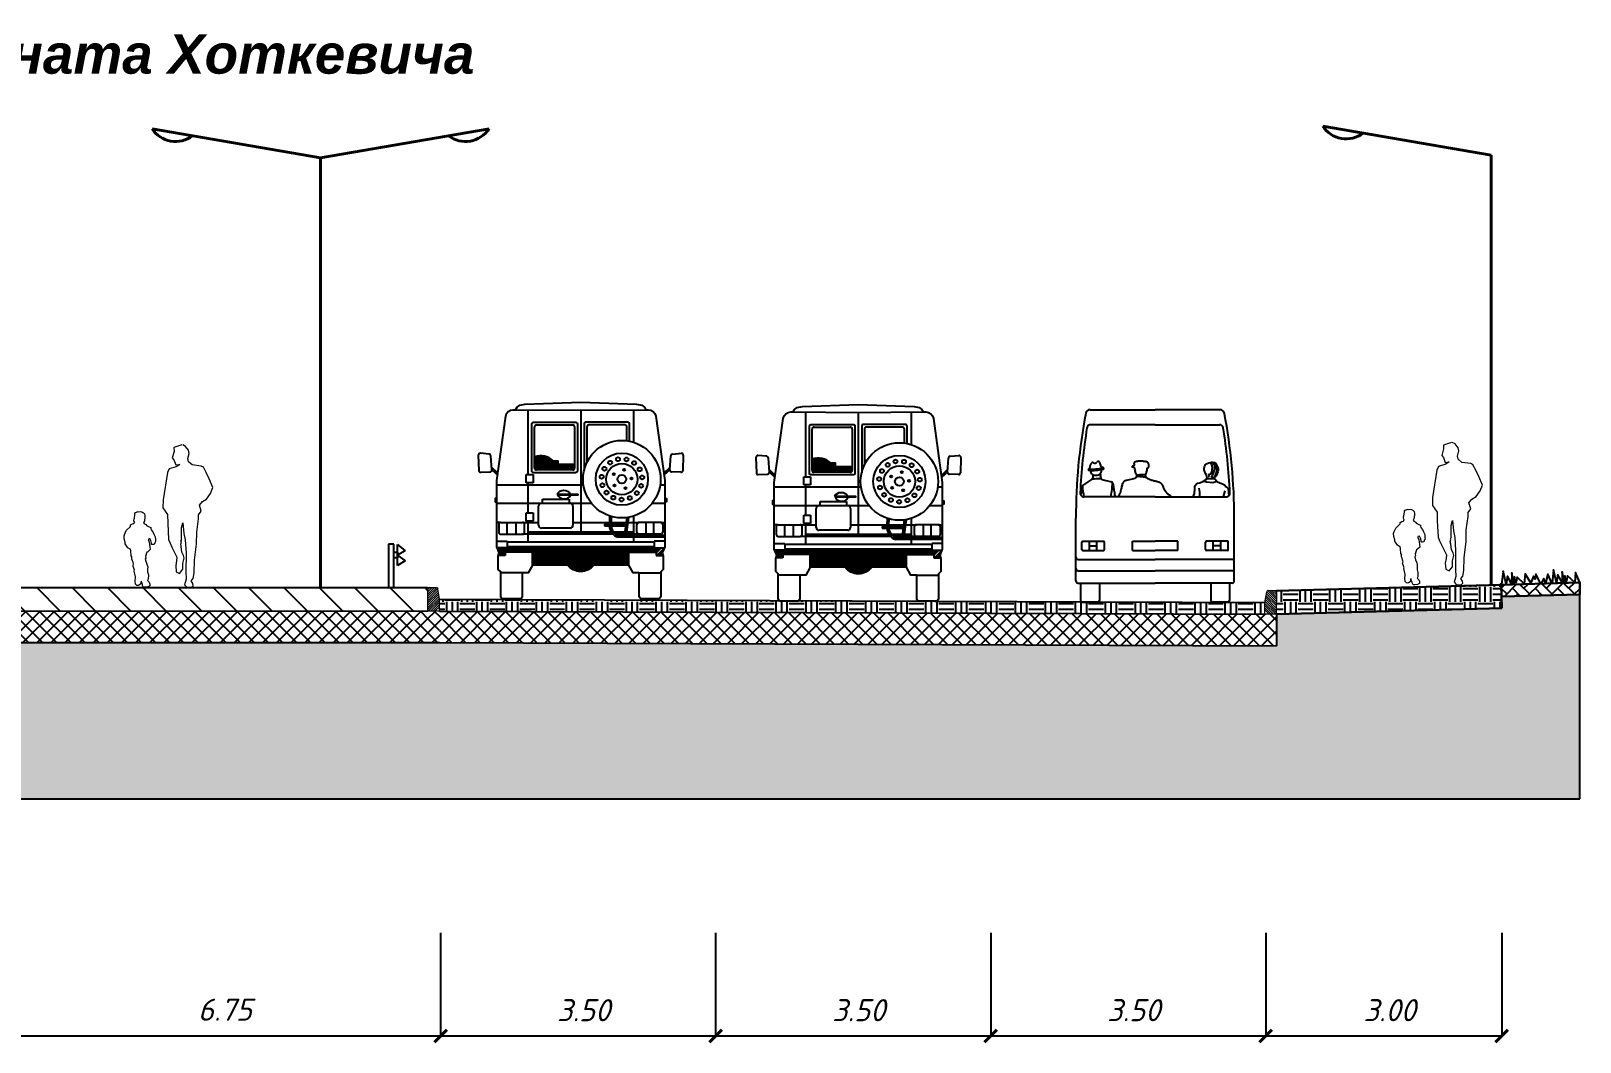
# Model space of a CAD drawing. Header units: metres. Extents: x 34785 to 38791, y 49888 to 55971.
# Drawn here: x 37837.18 to 37856.89, y 51715.33 to 51728.19 of the extents above; entities that cross this region are included whole.
import ezdxf

# ---------------------------------------------------------------- set-up
doc = ezdxf.new("R2010")
doc.units = ezdxf.units.M
doc.linetypes.add('DGN4', pattern=[96.18704, 48.09352, -24.04676, 0, -24.04676])
for name, color, linetype, lineweight in [('12000000', 251, 'Continuous', 0), ('_pk', 7, 'Continuous', 30), ('ГЕНПЛАН ПЛОЩІ', 7, 'Continuous', 0), ('Слой 1', 250, 'Continuous', 0)]:
    doc.layers.add(name, color=color, linetype=linetype, lineweight=lineweight)
doc.layers.add('штрих', color=7, linetype='Continuous', lineweight=0, true_color=0x000000)
doc.styles.add('Bm431', font='bm431i.ttf')
doc.styles.add('Строитель 001', font='isocpeur.ttf', dxfattribs={"height": 2})
pattern_1 = [(45, (37391.15477, 51865.9227), (-0.08980256, 0.08980256), []), (135, (37391.15477, 51865.9227), (-0.08980256, -0.08980256), [])]
pattern_2 = [(0, (37391.15477, 51865.9227), (0.1905, 0.1905), [0.1905, -0.1905]), (0, (37391.15477, 51865.99413), (0.1905, 0.1905), [0.1905, -0.1905]), (0, (37391.15477, 51866.06557), (0.1905, 0.1905), [0.1905, -0.1905]), (90, (37391.17858, 51866.08938), (-0.1905, 0.1905), [0.1905, -0.1905]), (90, (37391.25002, 51866.08938), (-0.1905, 0.1905), [0.1905, -0.1905]), (90, (37391.32146, 51866.08938), (-0.1905, 0.1905), [0.1905, -0.1905])]

# ---------------------------------------------------------------- blocks, each defined once
blk = doc.blocks.new('1')
at = {"layer": 'ГЕНПЛАН ПЛОЩІ', "color": 7, "linetype": 'Continuous', "lineweight": 0}
blk.add_line((4178.65, -713.94), (4178.65, -713.54), dxfattribs=at)
at = {"layer": 'ГЕНПЛАН ПЛОЩІ', "color": 7, "linetype": 'Continuous', "lineweight": 0, "flags": 128}
for points in [[(4178.65, -713.54), (4178.65, -713.4), (4178.65, -713.12), (4178.65, -712.84), (4178.65, -712.56), (4178.65, -712.44)], [(4177.15, -713.94), (4177.26, -713.94), (4177.55, -713.94), (4177.83, -713.94), (4178.11, -713.94), (4178.65, -713.94)]]:
    blk.add_lwpolyline(points, dxfattribs=at)
at = {"layer": 'Слой 1', "color": 7, "linetype": 'Continuous', "lineweight": 0}
for p, q in [((4177.15, -713.94), (4177.15, -710.94)), ((4177.15, -710.94), (4178.22, -710.94)), ((4178.28, -710.94), (4177.15, -712.08)), ((4178, -710.94), (4177.15, -711.79)), ((4177.72, -710.94), (4177.15, -711.51)), ((4177.43, -710.94), (4177.15, -711.23)), ((4178.42, -711.09), (4177.15, -712.36)), ((4178.46, -711.33), (4177.15, -712.64)), ((4178.5, -711.58), (4177.15, -712.92)), ((4178.65, -712.44), (4178.42, -711.11)), ((4178.54, -711.82), (4177.15, -713.21)), ((4178.58, -712.06), (4177.15, -713.49)), ((4178.63, -712.3), (4177.15, -713.77)), ((4178.65, -712.56), (4177.26, -713.94)), ((4178.65, -712.84), (4177.55, -713.94)), ((4178.65, -713.12), (4177.83, -713.94)), ((4178.65, -713.4), (4178.11, -713.94))]:
    blk.add_line(p, q, dxfattribs=at)
at = {"layer": 'Слой 1', "color": 7, "linetype": 'Continuous', "lineweight": 0, "extrusion": (0, 0, -1)}
blk.add_arc((-4178.22, -711.14), 0.2, 90, 170.1128, dxfattribs=at)
blk = doc.blocks.new('23ук_2')
at = {"layer": '12000000', "color": 0, "linetype": 'Continuous', "lineweight": -2, "ltscale": 100}
for p, q in [((-0.0654, 0.1563), (-0.0618, 0.1581)), ((-0.0607, 0.1581), (-0.0505, 0.1547)), ((-0.07, 0.1473), (-0.0693, 0.1513)), ((-0.0684, 0.1409), (-0.07, 0.1473)), ((-0.0693, 0.1513), (-0.0654, 0.1563)), ((-0.0693, 0.1368), (-0.0684, 0.1409)), ((-0.0505, 0.139), (-0.0529, 0.1328)), ((-0.0505, 0.1547), (-0.0508, 0.1499)), ((-0.0508, 0.1499), (-0.0486, 0.1415)), ((-0.0486, 0.1415), (-0.0505, 0.139)), ((-0.0957, 0.115), (-0.0916, 0.123)), ((-0.0916, 0.123), (-0.0881, 0.1299)), ((-0.0881, 0.1299), (-0.0852, 0.1313)), ((-0.0852, 0.1313), (-0.0738, 0.1328)), ((-0.0738, 0.1328), (-0.0693, 0.1368)), ((-0.0529, 0.1328), (-0.058, 0.1333)), ((-0.058, 0.1333), (-0.0534, 0.1304)), ((-0.0534, 0.1304), (-0.0444, 0.1275)), ((-0.0444, 0.1275), (-0.0423, 0.1231)), ((-0.0423, 0.1231), (-0.0368, 0.0883)), ((-0.1002, 0.1038), (-0.0957, 0.115)), ((-0.0973, 0.0964), (-0.1002, 0.1038)), ((-0.092, 0.0892), (-0.0973, 0.0964)), ((-0.0868, 0.086), (-0.092, 0.0892)), ((-0.083, 0.0813), (-0.0868, 0.086)), ((-0.0855, 0.0738), (-0.083, 0.0813)), ((-0.0368, 0.0883), (-0.0366, 0.078)), ((-0.0818, 0.0692), (-0.0855, 0.0738)), ((-0.0818, 0.064), (-0.0818, 0.0692)), ((-0.0796, 0.047), (-0.0818, 0.064)), ((-0.0425, 0.0695), (-0.0427, 0.0586)), ((-0.0366, 0.078), (-0.0425, 0.0695)), ((-0.0132, 0.0703), (-0.0138, 0.0677)), ((-0.0138, 0.0677), (-0.0138, 0.0661)), ((-0.0138, 0.0661), (-0.0137, 0.065)), ((-0.0137, 0.065), (-0.0135, 0.0641)), ((-0.0135, 0.0641), (-0.0133, 0.0632)), ((-0.0133, 0.0632), (-0.013, 0.0611)), ((-0.0118, 0.0718), (-0.0132, 0.0703)), ((-0.013, 0.0611), (-0.0119, 0.0591)), ((-0.0109, 0.0723), (-0.0118, 0.0718)), ((-0.0099, 0.0728), (-0.0109, 0.0723)), ((-0.0081, 0.0733), (-0.0099, 0.0728)), ((-0.0062, 0.0729), (-0.0081, 0.0733)), ((-0.0045, 0.0733), (-0.0062, 0.0729)), ((-0.0045, 0.0729), (-0.0045, 0.0733)), ((-0.0017, 0.0722), (-0.0045, 0.0729)), ((-0.001, 0.0707), (-0.0017, 0.0722)), ((-0.0008, 0.0697), (-0.001, 0.0707)), ((-0.0003, 0.0644), (-0.0008, 0.0697)), ((-0.0007, 0.06), (-0.0001, 0.0604)), ((0.0002, 0.0582), (-0.0007, 0.06)), ((0.0001, 0.064), (-0.0003, 0.0644)), ((-0.0001, 0.0604), (0.0004, 0.0624)), ((0.0004, 0.0624), (0.0001, 0.064)), ((-0.0793, 0.032), (-0.0796, 0.047)), ((-0.0634, 0.0455), (-0.065, 0.0372)), ((-0.062, 0.0589), (-0.0634, 0.0455)), ((-0.0604, 0.0526), (-0.062, 0.0589)), ((-0.0602, 0.037), (-0.0604, 0.0526)), ((-0.0427, 0.0586), (-0.0437, 0.0377)), ((-0.0269, 0.041), (-0.027, 0.0374)), ((-0.025, 0.0445), (-0.0269, 0.041)), ((-0.0237, 0.0474), (-0.025, 0.0445)), ((-0.0218, 0.05), (-0.0237, 0.0474)), ((-0.0214, 0.0517), (-0.0218, 0.05)), ((-0.0213, 0.0531), (-0.0214, 0.0517)), ((-0.0192, 0.0539), (-0.0213, 0.0531)), ((-0.0157, 0.0554), (-0.0192, 0.0539)), ((-0.0154, 0.0568), (-0.0157, 0.0554)), ((-0.013, 0.0578), (-0.0154, 0.0568)), ((-0.0119, 0.0591), (-0.013, 0.0578)), ((0.0022, 0.0577), (0.0002, 0.0582)), ((0.0045, 0.0565), (0.0022, 0.0577)), ((0.0047, 0.0544), (0.0045, 0.0565)), ((0.01, 0.0491), (0.0047, 0.0544)), ((0.012, 0.0448), (0.01, 0.0491)), ((0.0128, 0.0423), (0.012, 0.0448)), ((0.0125, 0.0384), (0.0128, 0.0423)), ((-0.0768, 0.0114), (-0.0793, 0.032)), ((-0.065, 0.0372), (-0.0661, 0.0206)), ((-0.0661, 0.0206), (-0.066, -0.0036)), ((-0.063, 0.0176), (-0.0606, 0.0215)), ((-0.0606, 0.0215), (-0.0599, 0.0288)), ((-0.0594, 0.0356), (-0.0602, 0.037)), ((-0.0601, 0.0343), (-0.0594, 0.0356)), ((-0.0593, 0.0318), (-0.0601, 0.0343)), ((-0.0599, 0.0288), (-0.0593, 0.0318)), ((-0.0479, 0.0278), (-0.0545, 0.0151)), ((-0.0457, 0.033), (-0.0479, 0.0278)), ((-0.0437, 0.0377), (-0.0457, 0.033)), ((-0.027, 0.0374), (-0.0272, 0.0354)), ((-0.0272, 0.0354), (-0.0262, 0.0337)), ((-0.0262, 0.0337), (-0.0254, 0.0316)), ((-0.0254, 0.0316), (-0.0239, 0.0313)), ((-0.0239, 0.0313), (-0.0231, 0.0314)), ((-0.0231, 0.0314), (-0.0222, 0.0315)), ((-0.0222, 0.0315), (-0.022, 0.0333)), ((-0.022, 0.0333), (-0.0213, 0.0363)), ((-0.0213, 0.0363), (-0.0202, 0.039)), ((-0.0199, 0.0284), (-0.0205, 0.0249)), ((-0.0205, 0.0249), (-0.0176, 0.0222)), ((-0.0202, 0.039), (-0.0181, 0.0383)), ((-0.0195, 0.0316), (-0.0199, 0.0284)), ((-0.0192, 0.0343), (-0.0195, 0.0316)), ((-0.0181, 0.0372), (-0.0192, 0.0343)), ((-0.0181, 0.0383), (-0.0181, 0.0372)), ((-0.0176, 0.0222), (-0.0163, 0.0217)), ((-0.0163, 0.0217), (-0.0144, 0.0161)), ((0.0036, 0.0169), (0.0042, 0.0228)), ((0.0042, 0.0228), (0.0046, 0.0257)), ((0.0046, 0.0257), (0.0051, 0.0253)), ((0.0051, 0.0253), (0.0079, 0.0273)), ((0.0079, 0.0273), (0.0112, 0.0324)), ((0.0112, 0.0324), (0.0114, 0.0344)), ((0.0114, 0.0344), (0.0125, 0.0384)), ((-0.0763, -0.0048), (-0.0768, 0.0114)), ((-0.0636, 0.0142), (-0.063, 0.0176)), ((-0.0621, 0.0073), (-0.0636, 0.0142)), ((-0.062, 0.0043), (-0.0621, 0.0073)), ((-0.062, 0), (-0.062, 0.0043)), ((-0.0545, 0.0151), (-0.054, 0.0104)), ((-0.054, 0.0104), (-0.0529, 0.0046)), ((-0.0529, 0.0046), (-0.0534, -0.0032)), ((-0.0165, 0.0049), (-0.0173, 0.0029)), ((-0.0173, 0.0029), (-0.017, 0)), ((-0.017, 0), (-0.017, -0.004)), ((-0.0152, 0.0089), (-0.0165, 0.0049)), ((-0.0141, 0.0126), (-0.0152, 0.0089)), ((-0.0144, 0.0161), (-0.0149, 0.0142)), ((-0.0149, 0.0142), (-0.0141, 0.0126)), ((-0.0004, -0.0013), (0.0004, 0.0013)), ((0.0004, 0.0013), (0.0012, 0.0033)), ((0.0009, 0.0062), (0.0014, 0.0088)), ((0.0014, 0.0046), (0.0009, 0.0062)), ((0.0012, 0.0033), (0.0014, 0.0046)), ((0.0014, 0.0088), (0.002, 0.0107)), ((0.002, 0.0107), (0.003, 0.0126)), ((0.003, 0.0155), (0.0036, 0.0169)), ((0.003, 0.0126), (0.003, 0.0155)), ((-0.0751, -0.012), (-0.0763, -0.0048)), ((-0.0752, -0.021), (-0.0747, -0.0183)), ((-0.0726, -0.015), (-0.0751, -0.012)), ((-0.0747, -0.0183), (-0.0726, -0.015)), ((-0.066, -0.0036), (-0.0663, -0.0126)), ((-0.0663, -0.0126), (-0.0643, -0.0198)), ((-0.0579, -0.0053), (-0.062, 0)), ((-0.0534, -0.0032), (-0.0579, -0.0053)), ((-0.0191, -0.0167), (-0.0199, -0.019)), ((-0.0199, -0.019), (-0.0199, -0.0214)), ((-0.017, -0.0144), (-0.0191, -0.0167)), ((-0.017, -0.004), (-0.0181, -0.0073)), ((-0.0181, -0.0073), (-0.0178, -0.0128)), ((-0.0178, -0.0128), (-0.017, -0.0144)), ((-0.0108, -0.0196), (-0.0096, -0.0171)), ((-0.0108, -0.0206), (-0.0108, -0.0196)), ((-0.0096, -0.0171), (-0.009, -0.0151)), ((-0.009, -0.0151), (-0.0087, -0.0172)), ((-0.0087, -0.0172), (-0.0081, -0.0191)), ((-0.0081, -0.0191), (-0.0061, -0.0203)), ((-0.0036, -0.0207), (-0.0018, -0.019)), ((-0.0018, -0.0099), (-0.0001, -0.0024)), ((-0.0014, -0.0155), (-0.0018, -0.0099)), ((-0.0018, -0.019), (-0.0014, -0.0155)), ((-0.0001, -0.0024), (-0.0004, -0.0013)), ((-0.0732, -0.0229), (-0.0752, -0.021)), ((-0.067, -0.023), (-0.0732, -0.0229)), ((-0.0643, -0.0198), (-0.067, -0.023)), ((-0.0199, -0.0214), (-0.0176, -0.0225)), ((-0.0176, -0.0225), (-0.0143, -0.023)), ((-0.0143, -0.023), (-0.012, -0.023)), ((-0.012, -0.023), (-0.0114, -0.0223)), ((-0.0114, -0.0223), (-0.0108, -0.0206)), ((-0.0061, -0.0203), (-0.005, -0.0209)), ((-0.005, -0.0209), (-0.0036, -0.0207))]:
    blk.add_line(p, q, dxfattribs=at)
blk = doc.blocks.new('A$C77907630')
for p, q in [((0.189, 2.55), (1.05, 2.55)), ((1.911, 2.55), (1.05, 2.55)), ((1.05, 2.35), (0.196, 2.35)), ((1.05, 2.35), (1.904, 2.35)), ((1.761, 1.843), (1.797, 1.856)), ((1.78, 1.853), (1.799, 1.818)), ((1.797, 1.856), (1.81, 1.854)), ((1.81, 1.854), (1.838, 1.85)), ((1.835, 1.84), (1.824, 1.856)), ((1.838, 1.85), (1.855, 1.835)), ((0.187, 1.776), (0.196, 1.823)), ((0.228, 1.663), (0.222, 1.637)), ((0.334, 1.796), (0.317, 1.848)), ((0.324, 1.671), (0.332, 1.641)), ((1.701, 1.751), (1.702, 1.772)), ((1.705, 1.741), (1.701, 1.751)), ((1.702, 1.772), (1.707, 1.791)), ((1.719, 1.704), (1.705, 1.741)), ((1.707, 1.791), (1.712, 1.814)), ((1.712, 1.814), (1.72, 1.825)), ((1.731, 1.68), (1.719, 1.704)), ((1.72, 1.825), (1.726, 1.831)), ((1.725, 1.626), (1.739, 1.646)), ((1.726, 1.831), (1.741, 1.837)), ((1.738, 1.664), (1.731, 1.68)), ((1.739, 1.646), (1.738, 1.664)), ((1.741, 1.837), (1.761, 1.843)), ((1.753, 1.669), (1.761, 1.67)), ((1.786, 1.696), (1.754, 1.684)), ((1.761, 1.67), (1.771, 1.68)), ((1.771, 1.68), (1.771, 1.683)), ((1.796, 1.717), (1.786, 1.696)), ((1.793, 1.658), (1.81, 1.679)), ((1.803, 1.756), (1.796, 1.717)), ((1.799, 1.818), (1.806, 1.787)), ((1.806, 1.787), (1.803, 1.756)), ((1.81, 1.679), (1.826, 1.709)), ((1.811, 1.839), (1.847, 1.805)), ((1.813, 1.649), (1.813, 1.662)), ((1.822, 1.658), (1.813, 1.649)), ((1.827, 1.641), (1.822, 1.658)), ((1.826, 1.709), (1.834, 1.737)), ((1.831, 1.649), (1.826, 1.643)), ((1.826, 1.643), (1.84, 1.633)), ((1.843, 1.667), (1.827, 1.641)), ((1.851, 1.661), (1.831, 1.649)), ((1.834, 1.737), (1.841, 1.777)), ((1.84, 1.81), (1.835, 1.84)), ((1.841, 1.777), (1.84, 1.81)), ((1.856, 1.703), (1.843, 1.667)), ((1.847, 1.805), (1.86, 1.776)), ((1.861, 1.673), (1.851, 1.661)), ((1.855, 1.835), (1.87, 1.81)), ((1.862, 1.74), (1.856, 1.703)), ((1.86, 1.776), (1.862, 1.74)), ((1.875, 1.703), (1.861, 1.673)), ((1.87, 1.81), (1.876, 1.794)), ((1.884, 1.727), (1.875, 1.703)), ((1.876, 1.794), (1.885, 1.766)), ((1.885, 1.743), (1.884, 1.727)), ((1.885, 1.766), (1.885, 1.743)), ((0.092, 1.546), (0.212, 1.624)), ((0.346, 1.626), (0.474, 1.594)), ((1.556, 1.395), (1.574, 1.44)), ((1.574, 1.44), (1.577, 1.495)), ((1.576, 1.542), (1.606, 1.574)), ((1.577, 1.495), (1.576, 1.542)), ((1.606, 1.574), (1.618, 1.575)), ((1.618, 1.575), (1.644, 1.581)), ((1.642, 1.457), (1.635, 1.51)), ((1.644, 1.394), (1.642, 1.457)), ((1.644, 1.581), (1.661, 1.587)), ((1.661, 1.587), (1.686, 1.596)), ((1.686, 1.596), (1.705, 1.61)), ((1.702, 1.604), (1.733, 1.592)), ((1.705, 1.61), (1.725, 1.626)), ((1.733, 1.592), (1.816, 1.583)), ((1.743, 1.635), (1.745, 1.639)), ((1.745, 1.639), (1.829, 1.637)), ((1.816, 1.583), (1.871, 1.601)), ((1.84, 1.633), (1.85, 1.625)), ((1.85, 1.625), (1.86, 1.611)), ((1.86, 1.611), (1.879, 1.593)), ((1.879, 1.593), (1.907, 1.581)), ((1.907, 1.581), (1.943, 1.566)), ((1.943, 1.566), (1.971, 1.552)), ((1.958, 1.396), (1.98, 1.475)), ((1.971, 1.552), (1.979, 1.537)), ((1.979, 1.537), (1.998, 1.528)), ((1.998, 1.528), (2.019, 1.503)), ((2.019, 1.503), (2.023, 1.458)), ((2.023, 1.458), (2.026, 1.409)), ((1.05, 1.395), (0.108, 1.395)), ((1.05, 1.395), (1.992, 1.395)), ((1.992, 1.405), (1.992, 1.395)), ((0, 0.28), (0, 1.111)), ((2.1, 0.28), (2.1, 1.111)), ((0.08, 0.695), (0.08, 0.795)), ((0.09, 0.805), (0.37, 0.805)), ((0.09, 0.685), (0.37, 0.685)), ((0.18, 0.685), (0.18, 0.805)), ((0.18, 0.745), (0.28, 0.745)), ((0.28, 0.685), (0.28, 0.805)), ((0.38, 0.695), (0.38, 0.795)), ((0.75, 0.805), (1.05, 0.805)), ((0.75, 0.685), (0.75, 0.805)), ((0.75, 0.685), (1.05, 0.685)), ((1.35, 0.805), (1.05, 0.805)), ((1.35, 0.685), (1.05, 0.685)), ((1.35, 0.685), (1.35, 0.805)), ((1.72, 0.695), (1.72, 0.795)), ((2.01, 0.805), (1.73, 0.805)), ((2.01, 0.685), (1.73, 0.685)), ((1.82, 0.685), (1.82, 0.805)), ((1.92, 0.745), (1.82, 0.745)), ((1.92, 0.685), (1.92, 0.805)), ((2.02, 0.695), (2.02, 0.795)), ((0.03, 0.565), (1.05, 0.565)), ((0.03, 0.415), (1.05, 0.415)), ((2.07, 0.565), (1.05, 0.565)), ((2.07, 0.415), (1.05, 0.415)), ((0.03, 0.25), (1.05, 0.25)), ((0.063, 0.25), (0.063, 0.02)), ((0.313, 0.25), (0.313, 0.02)), ((2.07, 0.25), (1.05, 0.25)), ((1.787, 0.25), (1.787, 0.02)), ((2.037, 0.25), (2.037, 0.02)), ((0.083, 0), (0.293, 0)), ((2.017, 0), (1.807, 0))]:
    blk.add_line(p, q)
at = {"linetype": 'Continuous'}
for points in [[(1.265, 1.395), (1.265, 1.396), (1.26, 1.402), (1.255, 1.407), (1.249, 1.411), (1.243, 1.415), (1.237, 1.419), (1.23, 1.423), (1.223, 1.428), (1.216, 1.434), (1.208, 1.441), (1.2, 1.45), (1.192, 1.461), (1.183, 1.474), (1.174, 1.49), (1.165, 1.509), (1.162, 1.519), (1.16, 1.529), (1.156, 1.537), (1.153, 1.545), (1.149, 1.552), (1.145, 1.558), (1.14, 1.563), (1.136, 1.568), (1.13, 1.573), (1.125, 1.576), (1.119, 1.58), (1.113, 1.583), (1.107, 1.586), (1.1, 1.588), (1.093, 1.59), (1.086, 1.592), (1.078, 1.594), (1.07, 1.596), (1.062, 1.598), (1.054, 1.6), (1.045, 1.602), (1.036, 1.604), (1.027, 1.607), (1.017, 1.61), (1.008, 1.613), (0.998, 1.616), (0.987, 1.62), (0.977, 1.625), (0.966, 1.63), (0.955, 1.635), (0.944, 1.641), (0.932, 1.648), (0.923, 1.687), (0.927, 1.694), (0.931, 1.702), (0.935, 1.711), (0.938, 1.722), (0.941, 1.733), (0.943, 1.746), (0.945, 1.759), (0.945, 1.773), (0.952, 1.777), (0.957, 1.78), (0.962, 1.785), (0.965, 1.79), (0.967, 1.795), (0.969, 1.8), (0.969, 1.806), (0.969, 1.812), (0.969, 1.817), (0.968, 1.823), (0.966, 1.828), (0.964, 1.834), (0.962, 1.838), (0.96, 1.843), (0.958, 1.846), (0.955, 1.85), (0.95, 1.852), (0.944, 1.855), (0.939, 1.857), (0.933, 1.859), (0.928, 1.86), (0.923, 1.862), (0.918, 1.863), (0.914, 1.863), (0.909, 1.864), (0.904, 1.865), (0.9, 1.865), (0.895, 1.865), (0.89, 1.866), (0.886, 1.866), (0.881, 1.866), (0.876, 1.867), (0.87, 1.867), (0.864, 1.867), (0.858, 1.867), (0.851, 1.867), (0.845, 1.867), (0.838, 1.867), (0.832, 1.866), (0.825, 1.866), (0.818, 1.865), (0.812, 1.864), (0.805, 1.863), (0.799, 1.862), (0.793, 1.86), (0.787, 1.858), (0.782, 1.855), (0.777, 1.852), (0.773, 1.847), (0.771, 1.842), (0.77, 1.837), (0.77, 1.832), (0.771, 1.827), (0.772, 1.822), (0.773, 1.816), (0.773, 1.81), (0.771, 1.809), (0.769, 1.808), (0.767, 1.807), (0.765, 1.807), (0.762, 1.806), (0.76, 1.805), (0.758, 1.804), (0.755, 1.803), (0.753, 1.802), (0.751, 1.801), (0.75, 1.799), (0.748, 1.798), (0.747, 1.796), (0.746, 1.794), (0.746, 1.792), (0.746, 1.79), (0.774, 1.784), (0.777, 1.78), (0.778, 1.777), (0.778, 1.773), (0.778, 1.77), (0.777, 1.766), (0.778, 1.762), (0.78, 1.758), (0.785, 1.752), (0.783, 1.742), (0.782, 1.733), (0.784, 1.725), (0.786, 1.718), (0.789, 1.712), (0.792, 1.706), (0.796, 1.701), (0.8, 1.695), (0.807, 1.666), (0.807, 1.666)], [(0.807, 1.666), (0.807, 1.666), (0.807, 1.666), (0.804, 1.663), (0.801, 1.66), (0.798, 1.656), (0.796, 1.652), (0.793, 1.648), (0.791, 1.644), (0.787, 1.641), (0.783, 1.638), (0.671, 1.61), (0.666, 1.609), (0.661, 1.609), (0.656, 1.608), (0.652, 1.606), (0.648, 1.605), (0.645, 1.603), (0.642, 1.601), (0.639, 1.599), (0.636, 1.596), (0.633, 1.593), (0.63, 1.59), (0.627, 1.586), (0.624, 1.582), (0.621, 1.578), (0.618, 1.573), (0.614, 1.568), (0.613, 1.555), (0.611, 1.542), (0.607, 1.528), (0.603, 1.514), (0.599, 1.5), (0.596, 1.485), (0.593, 1.47), (0.592, 1.456), (0.59, 1.453), (0.587, 1.449), (0.584, 1.444), (0.581, 1.439), (0.578, 1.433), (0.575, 1.427), (0.573, 1.42), (0.57, 1.414), (0.568, 1.407), (0.566, 1.4), (0.565, 1.395)], [(0.807, 1.665), (0.811, 1.666), (0.814, 1.666), (0.818, 1.667), (0.821, 1.667), (0.825, 1.667), (0.829, 1.667), (0.832, 1.667), (0.836, 1.667), (0.839, 1.667), (0.842, 1.667), (0.846, 1.666), (0.849, 1.666), (0.853, 1.666), (0.856, 1.665), (0.859, 1.665), (0.863, 1.665), (0.866, 1.664), (0.869, 1.664), (0.873, 1.664), (0.876, 1.663), (0.879, 1.663), (0.883, 1.662), (0.886, 1.662), (0.89, 1.662), (0.893, 1.661), (0.897, 1.661), (0.9, 1.661), (0.904, 1.66), (0.908, 1.66), (0.911, 1.66), (0.915, 1.66), (0.919, 1.66), (0.932, 1.647), (0.926, 1.672), (0.925, 1.676), (0.922, 1.68), (0.918, 1.683), (0.912, 1.685), (0.905, 1.686), (0.898, 1.687), (0.889, 1.687), (0.881, 1.687), (0.871, 1.686), (0.863, 1.686), (0.854, 1.685), (0.846, 1.684), (0.839, 1.683), (0.833, 1.682), (0.828, 1.682), (0.825, 1.682), (0.823, 1.681), (0.82, 1.681), (0.817, 1.679), (0.814, 1.678), (0.811, 1.675), (0.809, 1.673), (0.807, 1.669), (0.807, 1.665)], [(1.094, 1.395), (1.094, 1.396)], [(1.094, 1.396), (1.094, 1.395)]]:
    blk.add_lwpolyline(points, dxfattribs=at)
for centre, radius, start, end in [((7.486, 1.111), 7.486, 169.2965, 180), ((0.189, 2.49), 0.06, 90, 169.2965), ((1.911, 2.49), 0.06, 10.7035, 90), ((-5.386, 1.111), 7.486, 0, 10.7035), ((7.486, 1.111), 7.436, 170.7345, 177.4061), ((0.196, 2.3), 0.05, 90, 170.7345), ((1.904, 2.3), 0.05, 9.2655, 90), ((-5.386, 1.111), 7.436, 2.5939, 9.2655), ((0.23, 1.816), 0.0337, 106.7287, 168.9594), ((0.225, 1.831), 0.0184, 58.0182, 106.7287), ((0.252, 1.874), 0.0332, 238.0182, 322.5802), ((0.296, 1.841), 0.022, 17.8014, 142.5802), ((0.172, 1.755), 0.00851, 91.1677, 266.4122), ((0.215, 2.442), 0.697, 266.4122, 281.9548), ((0.171, 1.779), 0.0163, 271.1677, 348.9594), ((0.229, 2.134), 0.372, 262.4077, 289.9817), ((0.262, 1.745), 0.0691, 180.1648, 229.0965), ((0.24, 1.719), 0.0346, 229.0965, 255.017), ((0.182, 1.675), 0.0474, 346.364, 14.9861), ((0.266, 1.819), 0.138, 255.017, 285.7471), ((0.292, 1.729), 0.0439, 285.7471, 331.438), ((0.378, 1.685), 0.0552, 165.0412, 194.3756), ((0.247, 1.753), 0.0948, 331.438, 2.1279), ((0.35, 1.801), 0.0171, 197.8014, 283.2206), ((0.357, 1.772), 0.0126, 281.9548, 103.2206), ((0.108, 1.445), 0.05, 177.4061, 270), ((1.791, 1.233), 1.736, 170.2336, 173.5488), ((0.107, 1.523), 0.0272, 122.8764, 170.2336), ((0.601, 1.532), 0.512, 178.6874, 195.5386), ((0.2, 1.642), 0.0223, 302.8764, 346.364), ((0.294, 1.282), 0.352, 83.1702, 103.1381), ((0.351, 1.646), 0.02, 194.3756, 255.7158), ((-39.44, 8.545), 40.539, 349.8411, 349.9398), ((0.47, 1.577), 0.017, 21.9371, 75.7158), ((-0.084, 1.563), 0.568, 349.9398, 2.4817), ((0.171, 1.457), 0.34, 0.5729, 21.9371), ((0.682, 1.462), 0.172, 180.573, 203.0257), ((1.992, 1.445), 0.05, 270, 2.5939), ((0.09, 0.795), 0.01, 90, 180), ((0.09, 0.695), 0.01, 180, 270), ((0.37, 0.795), 0.01, 0, 90), ((0.37, 0.695), 0.01, 270, 0), ((1.73, 0.795), 0.01, 90, 180), ((1.73, 0.695), 0.01, 180, 270), ((2.01, 0.795), 0.01, 360, 90), ((2.01, 0.695), 0.01, 270, 360), ((0.03, 0.595), 0.03, 180, 270), ((0.03, 0.445), 0.03, 180, 270), ((2.07, 0.595), 0.03, 270, 0), ((2.07, 0.445), 0.03, 270, 0), ((0.03, 0.28), 0.03, 180, 270), ((2.07, 0.28), 0.03, 270, 0), ((0.083, 0.02), 0.02, 180, 270), ((0.293, 0.02), 0.02, 270, 0), ((1.807, 0.02), 0.02, 180, 270), ((2.017, 0.02), 0.02, 270, 0)]:
    blk.add_arc(centre, radius, start, end)
blk = doc.blocks.new('*X239')
at = {"color": 0}
for p, q in [((0.341, 0.358), (0.475, 0.493)), ((0.341, 0.376), (0.457, 0.493)), ((0.341, 0.394), (0.44, 0.493)), ((0.341, 0.411), (0.422, 0.493)), ((0.341, 0.429), (0.404, 0.493)), ((0.341, 0.447), (0.387, 0.493)), ((0.341, 0.464), (0.369, 0.493)), ((0.341, 0.482), (0.351, 0.493)), ((0.356, 0.356), (0.493, 0.493)), ((0.374, 0.356), (0.51, 0.493)), ((0.392, 0.356), (0.528, 0.493)), ((0.409, 0.356), (0.546, 0.493)), ((0.427, 0.356), (0.563, 0.493)), ((0.445, 0.356), (0.581, 0.493)), ((0.462, 0.356), (0.599, 0.493)), ((0.48, 0.356), (0.616, 0.493)), ((0.498, 0.356), (0.634, 0.493)), ((0.515, 0.356), (0.652, 0.493)), ((0.533, 0.356), (0.669, 0.493)), ((0.551, 0.356), (0.687, 0.493)), ((0.568, 0.356), (0.705, 0.493)), ((0.586, 0.356), (0.722, 0.493)), ((0.604, 0.356), (0.74, 0.493)), ((0.621, 0.356), (0.758, 0.493)), ((0.639, 0.356), (0.775, 0.493)), ((0.657, 0.356), (0.793, 0.493)), ((0.675, 0.356), (0.811, 0.493)), ((0.692, 0.356), (0.829, 0.493)), ((0.71, 0.356), (0.846, 0.493)), ((0.719, 0.348), (0.864, 0.493)), ((0.728, 0.339), (0.882, 0.493)), ((0.737, 0.33), (0.899, 0.493)), ((0.746, 0.322), (0.917, 0.493)), ((0.757, 0.315), (0.935, 0.493)), ((0.768, 0.308), (0.952, 0.493)), ((0.779, 0.302), (0.97, 0.493)), ((0.792, 0.297), (0.988, 0.493)), ((0.805, 0.292), (1.005, 0.493)), ((0.819, 0.289), (1.023, 0.493)), ((0.835, 0.287), (1.041, 0.493)), ((0.852, 0.286), (1.058, 0.493)), ((0.871, 0.287), (1.076, 0.493)), ((0.892, 0.291), (1.094, 0.493)), ((0.919, 0.3), (1.111, 0.493)), ((0.993, 0.356), (1.129, 0.493)), ((1.01, 0.356), (1.147, 0.493)), ((1.028, 0.356), (1.164, 0.493)), ((1.046, 0.356), (1.182, 0.493)), ((1.063, 0.356), (1.2, 0.493)), ((1.081, 0.356), (1.217, 0.493)), ((1.099, 0.356), (1.235, 0.493)), ((1.116, 0.356), (1.253, 0.493)), ((1.134, 0.356), (1.27, 0.493)), ((1.152, 0.356), (1.288, 0.493)), ((1.169, 0.356), (1.306, 0.493)), ((1.187, 0.356), (1.323, 0.493)), ((1.205, 0.356), (1.341, 0.493)), ((1.223, 0.356), (1.359, 0.493)), ((1.24, 0.356), (1.361, 0.477)), ((1.258, 0.356), (1.361, 0.46)), ((1.276, 0.356), (1.361, 0.442)), ((1.293, 0.356), (1.361, 0.424)), ((1.311, 0.356), (1.361, 0.407)), ((1.329, 0.356), (1.361, 0.389)), ((1.346, 0.356), (1.361, 0.371))]:
    blk.add_line(p, q, dxfattribs=at)
blk = doc.blocks.new('*X240')
at = {"color": 0}
for p, q in [((0.361, 1.44), (0.435, 1.514)), ((0.361, 1.457), (0.417, 1.513)), ((0.361, 1.475), (0.398, 1.511)), ((0.362, 1.493), (0.375, 1.506)), ((0.375, 1.365), (0.507, 1.497)), ((0.392, 1.364), (0.519, 1.491)), ((0.41, 1.364), (0.53, 1.484)), ((0.422, 1.482), (0.452, 1.512)), ((0.437, 1.48), (0.467, 1.51)), ((0.448, 1.474), (0.481, 1.506)), ((0.457, 1.465), (0.494, 1.502)), ((0.361, 1.387), (0.434, 1.459)), ((0.361, 1.404), (0.416, 1.459)), ((0.361, 1.422), (0.399, 1.459)), ((0.365, 1.373), (0.452, 1.459)), ((0.428, 1.364), (0.54, 1.477)), ((0.445, 1.364), (0.55, 1.469)), ((0.463, 1.364), (0.56, 1.461)), ((0.481, 1.364), (0.576, 1.46)), ((0.498, 1.364), (0.593, 1.46)), ((0.516, 1.364), (0.61, 1.459)), ((0.534, 1.364), (0.61, 1.441)), ((0.551, 1.364), (0.61, 1.423)), ((0.569, 1.364), (0.625, 1.421)), ((0.587, 1.364), (0.643, 1.421)), ((0.604, 1.364), (0.661, 1.421)), ((0.622, 1.364), (0.678, 1.421)), ((0.64, 1.364), (0.696, 1.421)), ((0.657, 1.364), (0.714, 1.421)), ((0.675, 1.364), (0.731, 1.421)), ((0.693, 1.364), (0.749, 1.421)), ((0.71, 1.364), (0.767, 1.421)), ((0.728, 1.364), (0.785, 1.421)), ((0.746, 1.364), (0.786, 1.405)), ((0.763, 1.364), (0.786, 1.387))]:
    blk.add_line(p, q, dxfattribs=at)
blk = doc.blocks.new('A$C17DE143A')
for p, q in [((0.396, 2.007), (1.086, 2.003)), ((1.086, 2.003), (1.776, 2.007)), ((1.086, 2.003), (1.086, 0.713)), ((0.597, 1.506), (0.597, 1.826)), ((0.617, 1.846), (1.001, 1.846)), ((1.021, 1.826), (1.021, 1.425)), ((0, 1.525), (0.005, 1.363)), ((0.115, 1.537), (0.022, 1.545)), ((0.143, 1.368), (0.133, 1.519)), ((0.596, 1.388), (0.597, 1.506)), ((2.031, 1.368), (2.041, 1.519)), ((2.06, 1.537), (2.153, 1.545)), ((2.174, 1.525), (2.169, 1.363)), ((0.026, 1.343), (0.124, 1.347)), ((0.206, 1.335), (0.141, 1.396)), ((0.142, 1.368), (0.203, 1.316)), ((0.507, 1.321), (0.58, 1.321)), ((0.507, 1.233), (0.507, 1.321)), ((0.58, 1.321), (0.58, 1.233)), ((1.001, 1.368), (0.616, 1.368)), ((1.021, 1.425), (1.021, 1.388)), ((1.969, 1.335), (2.033, 1.396)), ((2.032, 1.368), (1.972, 1.316)), ((2.149, 1.343), (2.05, 1.347)), ((0.58, 1.233), (0.507, 1.233)), ((0.669, 1.015), (0.974, 1.015)), ((0.681, 1.057), (0.962, 1.057)), ((0.681, 1.015), (0.681, 1.057)), ((0.962, 1.057), (0.962, 1.015)), ((0.507, 0.826), (0.507, 0.914)), ((0.507, 0.914), (0.58, 0.914)), ((0.58, 0.826), (0.507, 0.826)), ((0.58, 0.914), (0.58, 0.826)), ((0.639, 0.782), (0.639, 0.985)), ((1.004, 0.985), (1.004, 0.782)), ((1.393, 0.815), (1.395, 0.879)), ((1.411, 0.813), (1.413, 0.874)), ((0.236, 0.811), (0.195, 0.811)), ((0.216, 0.791), (0.216, 0.707)), ((0.236, 0.811), (0.47, 0.811)), ((0.236, 0.687), (0.47, 0.687)), ((0.303, 0.811), (0.303, 0.687)), ((0.397, 0.811), (0.397, 0.687)), ((1.431, 0.687), (0.47, 0.687)), ((0.49, 0.707), (0.49, 0.791)), ((0.525, 0.713), (1.41, 0.713)), ((0.974, 0.752), (0.669, 0.752)), ((1.339, 0.794), (1.339, 0.775)), ((1.433, 0.713), (1.554, 0.713)), ((1.702, 0.687), (1.459, 0.687)), ((1.977, 0.673), (1.484, 0.673)), ((1.573, 0.713), (1.647, 0.713)), ((1.682, 0.707), (1.682, 0.791)), ((1.936, 0.811), (1.702, 0.811)), ((1.936, 0.687), (1.702, 0.687)), ((1.775, 0.811), (1.775, 0.687)), ((1.857, 0.811), (1.857, 0.687)), ((1.936, 0.811), (1.977, 0.811)), ((1.956, 0.791), (1.956, 0.707)), ((0.195, 0.614), (0.307, 0.614)), ((0.307, 0.541), (0.195, 0.541)), ((0.202, 0.536), (0.206, 0.541)), ((0.207, 0.524), (0.224, 0.541)), ((0.213, 0.511), (0.242, 0.541)), ((0.214, 0.46), (0.295, 0.541)), ((0.218, 0.499), (0.259, 0.541)), ((0.22, 0.483), (0.277, 0.541)), ((0.232, 0.46), (0.328, 0.556)), ((0.25, 0.46), (0.346, 0.556)), ((0.576, 0.496), (0.286, 0.496)), ((0.286, 0.496), (0.286, 0.46)), ((0.303, 0.496), (0.363, 0.556)), ((0.307, 0.614), (0.307, 0.556)), ((0.307, 0.556), (0.307, 0.541)), ((0.307, 0.553), (0.31, 0.556)), ((0.321, 0.496), (0.381, 0.556)), ((0.339, 0.496), (0.399, 0.556)), ((0.356, 0.496), (0.416, 0.556)), ((0.374, 0.496), (0.434, 0.556)), ((0.392, 0.496), (0.452, 0.556)), ((0.409, 0.496), (0.469, 0.556)), ((0.427, 0.496), (0.487, 0.556)), ((0.445, 0.496), (0.505, 0.556)), ((0.463, 0.496), (0.522, 0.556)), ((0.48, 0.496), (0.54, 0.556)), ((0.498, 0.496), (0.558, 0.556)), ((0.516, 0.496), (0.575, 0.556)), ((0.533, 0.496), (0.593, 0.556)), ((0.551, 0.496), (0.611, 0.556)), ((0.569, 0.496), (0.628, 0.556)), ((0.576, 0.496), (1.596, 0.496)), ((0.576, 0.36), (0.576, 0.496)), ((0.586, 0.496), (0.646, 0.556)), ((0.604, 0.496), (0.664, 0.556)), ((0.622, 0.496), (0.681, 0.556)), ((0.639, 0.496), (0.699, 0.556)), ((0.657, 0.496), (0.717, 0.556)), ((0.675, 0.496), (0.735, 0.556)), ((0.692, 0.496), (0.752, 0.556)), ((0.71, 0.496), (0.77, 0.556)), ((0.728, 0.496), (0.788, 0.556)), ((0.745, 0.496), (0.805, 0.556)), ((0.763, 0.496), (0.823, 0.556)), ((0.781, 0.496), (0.841, 0.556)), ((0.798, 0.496), (0.858, 0.556)), ((0.816, 0.496), (0.876, 0.556)), ((0.834, 0.496), (0.894, 0.556)), ((0.851, 0.496), (0.911, 0.556)), ((0.869, 0.496), (0.929, 0.556)), ((0.887, 0.496), (0.947, 0.556)), ((0.904, 0.496), (0.964, 0.556)), ((0.922, 0.496), (0.982, 0.556)), ((0.94, 0.496), (1, 0.556)), ((0.957, 0.496), (1.017, 0.556)), ((0.975, 0.496), (1.035, 0.556)), ((0.993, 0.496), (1.053, 0.556)), ((1.011, 0.496), (1.07, 0.556)), ((1.028, 0.496), (1.088, 0.556)), ((1.046, 0.496), (1.106, 0.556)), ((1.064, 0.496), (1.123, 0.556)), ((1.081, 0.496), (1.141, 0.556)), ((1.099, 0.496), (1.159, 0.556)), ((1.117, 0.496), (1.176, 0.556)), ((1.134, 0.496), (1.194, 0.556)), ((1.152, 0.496), (1.212, 0.556)), ((1.17, 0.496), (1.23, 0.556)), ((1.187, 0.496), (1.247, 0.556)), ((1.205, 0.496), (1.265, 0.556)), ((1.223, 0.496), (1.283, 0.556)), ((1.24, 0.496), (1.3, 0.556)), ((1.258, 0.496), (1.318, 0.556)), ((1.276, 0.496), (1.336, 0.556)), ((1.293, 0.496), (1.353, 0.556)), ((1.311, 0.496), (1.371, 0.556)), ((1.329, 0.496), (1.389, 0.556)), ((1.346, 0.496), (1.406, 0.556)), ((1.364, 0.496), (1.424, 0.556)), ((1.382, 0.496), (1.442, 0.556)), ((1.399, 0.496), (1.459, 0.556)), ((1.417, 0.496), (1.477, 0.556)), ((1.435, 0.496), (1.495, 0.556)), ((1.452, 0.496), (1.512, 0.556)), ((1.47, 0.496), (1.53, 0.556)), ((1.977, 0.655), (1.48, 0.655)), ((1.488, 0.496), (1.548, 0.556)), ((1.505, 0.496), (1.565, 0.556)), ((1.523, 0.496), (1.583, 0.556)), ((1.541, 0.496), (1.601, 0.556)), ((1.559, 0.496), (1.618, 0.556)), ((1.576, 0.496), (1.636, 0.556)), ((1.594, 0.496), (1.654, 0.556)), ((1.596, 0.36), (1.596, 0.496)), ((1.596, 0.496), (1.886, 0.496)), ((1.612, 0.496), (1.671, 0.556)), ((1.629, 0.496), (1.689, 0.556)), ((1.647, 0.496), (1.707, 0.556)), ((1.665, 0.496), (1.724, 0.556)), ((1.682, 0.496), (1.742, 0.556)), ((1.7, 0.496), (1.76, 0.556)), ((1.718, 0.496), (1.778, 0.556)), ((1.735, 0.496), (1.795, 0.556)), ((1.753, 0.496), (1.813, 0.556)), ((1.771, 0.496), (1.831, 0.556)), ((1.788, 0.496), (1.848, 0.556)), ((1.806, 0.496), (1.865, 0.555)), ((1.824, 0.496), (1.868, 0.541)), ((1.841, 0.496), (1.886, 0.541)), ((1.859, 0.496), (1.903, 0.541)), ((1.977, 0.614), (1.865, 0.614)), ((1.865, 0.614), (1.865, 0.556)), ((1.865, 0.556), (1.865, 0.541)), ((1.865, 0.541), (1.977, 0.541)), ((1.877, 0.496), (1.921, 0.541)), ((1.886, 0.488), (1.939, 0.541)), ((1.886, 0.496), (1.886, 0.46)), ((1.894, 0.46), (1.971, 0.537)), ((1.911, 0.46), (1.957, 0.506)), ((0.286, 0.46), (0.211, 0.46)), ((0.213, 0.459), (0.214, 0.46)), ((0.267, 0.46), (0.286, 0.479)), ((0.285, 0.46), (0.286, 0.461)), ((1.886, 0.46), (1.961, 0.46)), ((1.929, 0.46), (1.952, 0.483)), ((1.947, 0.46), (1.956, 0.47)), ((0.466, 0.278), (0.237, 0.278)), ((1.706, 0.278), (1.935, 0.278))]:
    blk.add_line(p, q)
for points in [[(0.195, 0.552), (0.195, 1.258), (0.29, 1.938, -0.375674), (0.37, 2.007), (0.396, 2.007), (0.411, 2.033), (0.439, 2.054), (0.493, 2.065), (1.086, 2.088), (1.679, 2.065), (1.733, 2.054), (1.761, 2.033), (1.776, 2.007), (1.802, 2.007, -0.375674), (1.882, 1.938), (1.977, 1.258), (1.977, 0.552), (1.95, 0.49), (1.961, 0.454), (1.961, 0.314), (1.935, 0.289), (1.935, 0.03, -0.414214), (1.905, 0), (1.736, 0, -0.414214), (1.706, 0.03), (1.706, 0.278), (1.642, 0.278), (1.596, 0.36), (1.369, 0.36), (1.224, 0.36, -0.508034), (0.948, 0.36), (0.803, 0.36), (0.576, 0.36), (0.53, 0.278), (0.466, 0.278), (0.466, 0.03, -0.414214), (0.436, 0), (0.267, 0, -0.414214), (0.237, 0.03), (0.237, 0.289), (0.211, 0.314), (0.211, 0.454), (0.222, 0.49)], [(0.589, 1.875), (1.03, 1.875, -0.414214), (1.05, 1.855), (1.05, 1.359, -0.414214), (1.03, 1.339), (0.587, 1.339, -0.414956), (0.567, 1.359), (0.569, 1.855, -0.413471)]]:
    blk.add_lwpolyline(points, format="xyb", close=True)
for points in [[(0.525, 2.006), (0.525, 1.321)], [(1.647, 2.006), (1.647, 1.661)], [(0.195, 1.212), (1.116, 1.212)], [(0.525, 1.233), (0.525, 0.914)], [(1.929, 1.212), (1.977, 1.212)], [(0.195, 1.066), (0.178, 1.066), (0.178, 1.03), (0.195, 1.03)], [(0.195, 1.015), (0.669, 1.015)], [(0.837, 1.113), (1.057, 1.113), (1.057, 1.102), (0.843, 1.102)], [(0.974, 1.015), (1.2, 1.015)], [(1.845, 1.015), (1.977, 1.015)], [(1.977, 1.066), (1.994, 1.066), (1.994, 1.03), (1.977, 1.03)], [(0.525, 0.826), (0.525, 0.606)], [(1.574, 0.862), (1.551, 0.689)], [(1.593, 0.865), (1.569, 0.686)], [(1.647, 0.878), (1.647, 0.673)], [(0.47, 0.811), (0.639, 0.811)], [(1.004, 0.811), (1.702, 0.811)], [(1.339, 0.794), (1.565, 0.794)], [(1.339, 0.775), (1.562, 0.775)], [(0.307, 0.606), (1.865, 0.606)], [(0.307, 0.556), (1.865, 0.556)], [(1.647, 0.655), (1.647, 0.606)]]:
    blk.add_lwpolyline(points)
for points in [[(1.583, 1.875), (1.142, 1.875, 0.414214), (1.122, 1.855), (1.122, 1.362, 0.414214)], [(1.555, 1.846), (1.171, 1.846, 0.414214), (1.151, 1.826), (1.151, 1.445, 0.414214)], [(1.575, 1.677), (1.575, 1.826, 0.413471), (1.555, 1.846)], [(1.604, 1.672), (1.603, 1.855, 0.413471), (1.583, 1.875)], [(1.021, 1.425), (0.845, 1.425), (0.845, 1.463), (0.795, 1.464, 0.28659), (0.597, 1.506, -1.758112)], [(0.695, 1.463), (0.62, 1.463, -0.610366), (0.695, 1.463, -0.241954)], [(0.837, 1.113, -0.603238), (0.975, 1.113, -2.228773)], [(0.837, 1.113, 0.656282), (0.98, 1.102, -3.989419)]]:
    blk.add_lwpolyline(points, format="xyb")
for centre, radius in [((1.522, 1.27), 0.411), ((1.522, 1.27), 0.277), ((1.481, 1.482), 0.0206), ((1.571, 1.48), 0.0206), ((1.308, 1.296), 0.0206), ((1.337, 1.381), 0.0206), ((1.522, 1.27), 0.166), ((1.398, 1.446), 0.0206), ((1.436, 1.323), 0.0104), ((1.522, 1.27), 0.0467), ((1.547, 1.368), 0.0104), ((1.652, 1.442), 0.0206), ((1.711, 1.375), 0.0206), ((1.316, 1.206), 0.0206), ((1.445, 1.204), 0.0104), ((1.561, 1.176), 0.0104), ((1.624, 1.277), 0.0104), ((1.727, 1.2), 0.0206), ((1.738, 1.289), 0.0206), ((1.36, 1.128), 0.0206), ((1.432, 1.074), 0.0206), ((1.519, 1.054), 0.0206), ((1.607, 1.071), 0.0206), ((1.681, 1.123), 0.0206)]:
    blk.add_circle(centre, radius)
for centre, radius, start, end in [((0.617, 1.826), 0.02, 90, 179.8547), ((1.001, 1.826), 0.02, 0, 90), ((0.02, 1.525), 0.02, 85.2187, 181.7883), ((0.113, 1.517), 0.02, 3.9897, 85.2187), ((2.061, 1.517), 0.02, 94.7813, 176.0103), ((2.154, 1.525), 0.02, 358.2117, 94.7813), ((0.025, 1.363), 0.02, 181.7883, 272.2483), ((0.123, 1.367), 0.02, 272.2483, 3.9897), ((0.616, 1.388), 0.02, 179.8547, 270), ((1.001, 1.388), 0.02, 270, 0), ((2.051, 1.367), 0.02, 176.0103, 267.7517), ((2.149, 1.363), 0.02, 267.7517, 358.2117), ((0.669, 0.985), 0.03, 90, 180), ((0.974, 0.985), 0.03, 0, 90), ((0.236, 0.791), 0.02, 90, 180), ((0.236, 0.707), 0.02, 180, 270), ((0.47, 0.791), 0.02, 0, 90), ((0.47, 0.707), 0.02, 270, 0), ((0.669, 0.782), 0.03, 180, 270), ((0.974, 0.782), 0.03, 270, 0), ((1.53, 0.786), 0.141, 168.143, 176.8917), ((1.53, 0.786), 0.141, 184.4277, 249.067), ((1.53, 0.786), 0.122, 167.4312, 176.4208), ((1.53, 0.786), 0.122, 185.0993, 247.5199), ((1.702, 0.791), 0.02, 90, 180), ((1.702, 0.707), 0.02, 180, 270), ((1.936, 0.791), 0.02, 0, 90), ((1.936, 0.707), 0.02, 270, 0)]:
    blk.add_arc(centre, radius, start, end)
for name in ['*X240', '*X239']:
    blk.add_blockref(name, (0.235, 0.004))

msp = doc.modelspace()

# ---------------------------------------------------------------- hatches: boundary and pattern name
at = {"transparency": 33554687}
h = msp.add_hatch(dxfattribs=at)
h.set_pattern_fill('EARTH', color=256, scale=0.03)
h.set_pattern_definition(pattern_2)
h.paths.add_polyline_path([(37855.899, 51720.845), (37855.891, 51721.145), (37853.034, 51721.069), (37853.033, 51720.769)])
h = msp.add_hatch(dxfattribs=at)
h.set_pattern_fill('AR-HBONE', color=256, scale=0.001)
h.set_pattern_definition([(45, (37406.44713, 51791.64795), (0, 0.143684098), [0.3048, -0.1016]), (135, (37406.51898, 51791.71979), (1e-17, 0.143684098), [0.3048, -0.1016])])
h.paths.add_polyline_path([(37855.891, 51721.145), (37856.89, 51721.172), (37856.894, 51721.022), (37855.895, 51720.995)])
h = msp.add_hatch(dxfattribs=at)
h.set_pattern_fill('DOTS', color=256, scale=0.1)
h.set_pattern_definition([(0, (37391.15477, 51865.9227), (0.079375, 0.15875), [0, -0.15875])])
h.paths.add_polyline_path([(37856.894, 51721.022), (37855.895, 51720.995), (37855.899, 51720.845), (37853.033, 51720.768), (37853.032, 51720.369), (37842.384, 51720.408), (37825.68, 51720.408), (37815.03, 51720.29), (37815.025, 51720.69), (37812.159, 51720.767), (37812.163, 51720.917), (37811.163, 51720.943), (37811.163, 51718.42), (37856.894, 51718.42)])
h = msp.add_hatch(dxfattribs=at)
h.set_pattern_fill('ANSI31', color=256, scale=0.1, angle=90)
h.set_pattern_definition([(135, (37391.15477, 51865.9227), (-0.2245064, -0.2245064), [])])
h.paths.add_polyline_path([(37825.83, 51721.108), (37825.83, 51720.808), (37834.03, 51720.81), (37834.03, 51721.108)])
h.paths.add_polyline_path([(37834.03, 51721.108), (37834.03, 51720.81), (37842.23, 51720.811), (37842.23, 51721.108)])
h = msp.add_hatch(dxfattribs=at)
h.set_pattern_fill('EARTH', color=256, scale=0.03)
h.set_pattern_definition(pattern_2)
h.paths.add_polyline_path([(37852.884, 51720.88), (37852.884, 51720.919), (37842.382, 51720.96), (37842.382, 51720.949), (37842.382, 51720.921), (37842.381, 51720.893), (37842.381, 51720.864), (37842.381, 51720.85), (37842.381, 51720.81), (37842.381, 51720.81), (37852.883, 51720.769), (37852.883, 51720.809), (37852.883, 51720.823), (37852.884, 51720.852)])
h = msp.add_hatch(dxfattribs=at)
h.set_pattern_fill('ANSI37', color=256, scale=0.04)
h.set_pattern_definition(pattern_1)
h.paths.add_polyline_path([(37834.03, 51720.808), (37825.83, 51720.808), (37825.83, 51720.408), (37834.03, 51720.408)])
h.paths.add_polyline_path([(37825.83, 51720.808), (37825.819, 51720.808), (37825.79, 51720.808), (37825.762, 51720.808), (37825.734, 51720.808), (37825.68, 51720.808), (37825.68, 51720.408), (37825.83, 51720.408)])
h.paths.add_polyline_path([(37842.23, 51720.808), (37834.03, 51720.808), (37834.03, 51720.408), (37842.23, 51720.408)])
h = msp.add_hatch(dxfattribs=at)
h.set_pattern_fill('ANSI37', color=256, scale=0.04)
h.set_pattern_definition(pattern_1)
h.paths.add_polyline_path([(37842.23, 51720.408), (37842.384, 51720.408), (37842.381, 51720.81), (37842.327, 51720.81), (37842.299, 51720.811), (37842.271, 51720.811), (37842.242, 51720.811), (37842.231, 51720.811), (37842.23, 51720.811)])
h = msp.add_hatch(dxfattribs=at)
h.set_pattern_fill('ANSI37', color=256, scale=0.04)
h.set_pattern_definition(pattern_1)
h.paths.add_polyline_path([(37853.033, 51720.769), (37853.022, 51720.769), (37852.994, 51720.769), (37852.966, 51720.769), (37852.937, 51720.769), (37852.883, 51720.769), (37842.381, 51720.81), (37842.384, 51720.408), (37853.032, 51720.369)])

# ---------------------------------------------------------------- linework, layer by layer
for p, q in [((37841.801, 51721.663), (37841.73, 51721.663)), ((37841.73, 51721.663), (37841.73, 51721.108)), ((37841.801, 51721.108), (37841.801, 51721.663)), ((37841.801, 51721.558), (37841.845, 51721.558)), ((37841.845, 51721.39), (37841.845, 51721.655)), ((37841.845, 51721.655), (37841.945, 51721.577)), ((37841.945, 51721.577), (37841.845, 51721.522)), ((37841.845, 51721.558), (37841.845, 51721.488)), ((37841.845, 51721.522), (37841.945, 51721.447)), ((37841.845, 51721.488), (37841.801, 51721.488)), ((37841.945, 51721.447), (37841.845, 51721.39)), ((37825.83, 51721.108), (37842.23, 51721.108)), ((37842.382, 51720.96), (37852.884, 51720.919)), ((37856.894, 51718.42), (37856.894, 51721.022)), ((37825.83, 51720.808), (37842.231, 51720.811)), ((37842.381, 51720.81), (37852.883, 51720.769)), ((37853.033, 51720.769), (37853.032, 51720.369)), ((37825.68, 51720.408), (37842.384, 51720.408)), ((37842.384, 51720.408), (37853.032, 51720.369)), ((37811.163, 51718.42), (37856.894, 51718.42)), ((37842.395, 51716.714), (37842.395, 51715.403)), ((37845.895, 51716.714), (37845.895, 51715.403)), ((37849.395, 51716.714), (37849.395, 51715.403)), ((37852.895, 51716.714), (37852.895, 51715.403)), ((37855.899, 51716.714), (37855.899, 51715.403)), ((37812.159, 51715.403), (37855.899, 51715.403))]:
    msp.add_line(p, q)
at = {"lineweight": 30}
for p, q in [((37855.891, 51721.145), (37853.034, 51721.069)), ((37855.891, 51721.145), (37856.89, 51721.172)), ((37855.899, 51720.845), (37855.891, 51721.145)), ((37856.894, 51721.022), (37856.89, 51721.172)), ((37855.895, 51720.995), (37856.894, 51721.022)), ((37853.033, 51720.769), (37855.899, 51720.845))]:
    msp.add_line(p, q, dxfattribs=at)
at = {"color": 3, "flags": 128}
for points in [[(37856.535, 51721.166), (37856.486, 51721.28), (37856.455, 51721.165), (37856.433, 51721.224), (37856.396, 51721.156), (37856.332, 51721.278), (37856.325, 51721.217), (37856.303, 51721.253), (37856.269, 51721.17), (37856.198, 51721.285), (37856.185, 51721.158), (37856.093, 51721.241), (37856.078, 51721.163), (37856.061, 51721.244), (37856.053, 51721.161), (37856.026, 51721.295), (37856.024, 51721.156), (37855.973, 51721.253), (37855.953, 51721.156), (37855.916, 51721.317), (37855.897, 51721.148), (37855.885, 51721.17)], [(37856.89, 51721.172), (37856.89, 51721.172), (37856.839, 51721.301), (37856.827, 51721.174), (37856.734, 51721.257), (37856.72, 51721.179), (37856.702, 51721.26), (37856.695, 51721.177), (37856.668, 51721.311), (37856.666, 51721.172), (37856.614, 51721.27), (37856.595, 51721.172), (37856.558, 51721.333), (37856.538, 51721.165), (37856.526, 51721.187)]]:
    msp.add_lwpolyline(points, dxfattribs=at)
at = {"layer": '_pk', "color": 7, "lineweight": 40, "ltscale": 100}
for p, q in [((37840.867, 51726.577), (37838.723, 51726.949)), ((37840.867, 51726.577), (37843.011, 51726.949)), ((37855.765, 51726.61), (37853.62, 51726.982)), ((37840.867, 51726.577), (37840.867, 51721.108)), ((37840.867, 51726.577), (37840.867, 51721.108)), ((37855.765, 51726.61), (37855.765, 51721.141)), ((37855.765, 51726.61), (37855.765, 51721.141))]:
    msp.add_line(p, q, dxfattribs=at)
for centre, start, end in [((37839.021, 51727.14), 212.6858, 307.6164), ((37842.713, 51727.14), 232.3836, 327.3142), ((37853.918, 51727.173), 212.6858, 307.6164)]:
    msp.add_arc(centre, 0.354, start, end, dxfattribs=at)
at = {"layer": 'штрих', "color": 18, "linetype": 'Continuous', "lineweight": 40, "true_color": 0x000000}
for p, q in [((37842.316, 51715.325), (37842.473, 51715.481)), ((37845.816, 51715.325), (37845.973, 51715.481)), ((37849.316, 51715.325), (37849.473, 51715.481)), ((37852.816, 51715.325), (37852.973, 51715.481)), ((37855.82, 51715.325), (37855.977, 51715.481))]:
    msp.add_line(p, q, dxfattribs=at)

# ---------------------------------------------------------------- block references
for name, p, xscale, yscale, zscale in [('A$C17DE143A', (37842.875, 51720.964), 1.2, 1.2, 1.2), ('A$C17DE143A', (37846.407, 51720.935), 1.2, 1.2, 1.2), ('A$C77907630', (37850.479, 51720.925), 0.96, 0.96, 0.96)]:
    msp.add_blockref(name, p, dxfattribs=dict(xscale=xscale, yscale=yscale, zscale=zscale))
at = {"lineweight": 0, "xscale": -10, "yscale": 10, "zscale": 10}
for p in [(37838.495, 51721.343), (37854.651, 51721.374)]:
    msp.add_blockref('23ук_2', p, dxfattribs=at)
for p, xscale, yscale, zscale, rotation in [((37424.822, 51793.971), 0.09999999999999996, 0.09999999999999996, 0.09999999999999996, 359.757778866972), ((38271.024, 51790.534), -0.1, 0.1, 0.1, 359.7766314717891)]:
    msp.add_blockref('1', p, dxfattribs=dict(xscale=xscale, yscale=yscale, zscale=zscale, rotation=rotation))

# ---------------------------------------------------------------- texts
at = {"insert": (37824.801, 51728.149), "char_height": 0.5, "attachment_point": 1, "style": 'Bm431'}
msp.add_mtext_dynamic_manual_height_columns('{\\fArial|b1|i1|c204|p34;Проектний поперечний профіль Гната Хоткевича}', width=29.21049, gutter_width=2, heights=[0], dxfattribs=at)
at = {"layer": 'штрих', "color": 18, "linetype": 'DGN4', "lineweight": 0, "true_color": 0x000000, "char_height": 0.28125, "attachment_point": 1, "style": 'Строитель 001'}
for s, insert in [('{\\fISOCPEUR|b0|i1|c204|p34;6.75}', (37839.306, 51715.877)), ('{\\fISOCPEUR|b0|i1|c204|p34;3.50}', (37843.875, 51715.871)), ('{\\fISOCPEUR|b0|i1|c204|p34;3.50}', (37847.375, 51715.871)), ('{\\fISOCPEUR|b0|i1|c204|p34;3.50}', (37850.875, 51715.871)), ('{\\fISOCPEUR|b0|i1|c204|p34;3.00}', (37854.138, 51715.871))]:
    msp.add_mtext(s, dxfattribs=dict(at, insert=insert))

doc.saveas('drawing.dxf')
